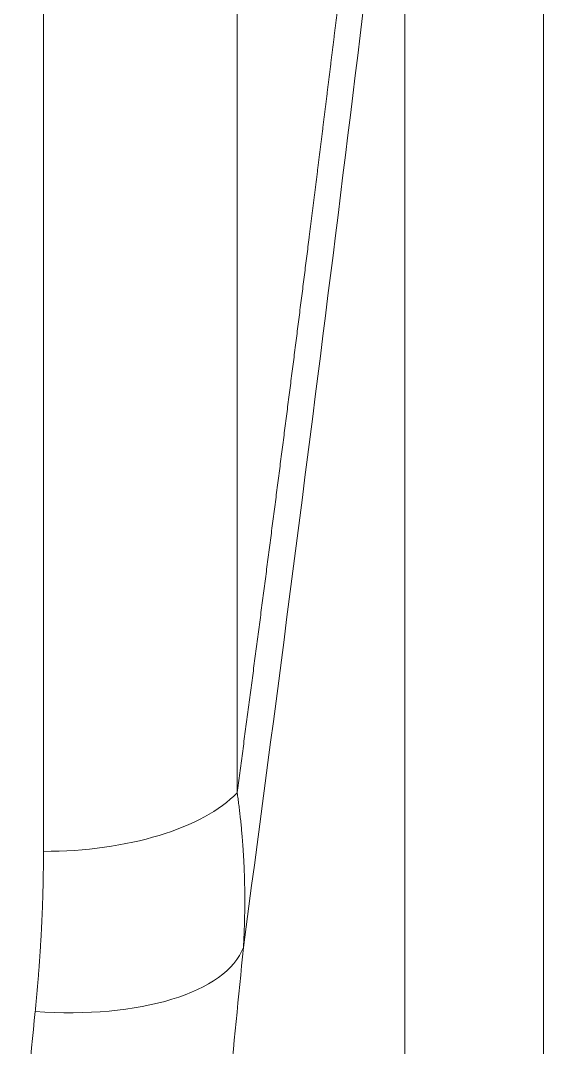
# Model space of a CAD drawing. Header units: millimetres. Extents: x 4664 to 8864, y -38 to 2932.
# Drawn here: x 8170.99 to 8174.22, y 2246.3 to 2252.63 of the extents above; entities that cross this region are included whole.
import ezdxf

# ---------------------------------------------------------------- set-up
doc = ezdxf.new("R2010")
doc.units = ezdxf.units.MM

msp = doc.modelspace()

# ---------------------------------------------------------------- linework, layer by layer
at = {"lineweight": 5}
for p, q in [((8171.134, 2271.1336), (8171.134, 2247.5065)), ((8172.3286, 2247.8684), (8172.3286, 2270.7219)), ((8173.3619, 2240.3411), (8173.3619, 2254.8477)), ((8174.2179, 2254.6732), (8174.2179, 2240.8271))]:
    msp.add_line(p, q, dxfattribs=at)
at = {"lineweight": 5, "extrusion": (0, 0, -1)}
for centre, major_axis, ratio, start_param, end_param in [((8164.7523, 2233.0242), (8.8397, 54.288), 0.099808, 1.14091, 1.295848), ((8171.134, 2248.1137), (-1.3059, 0), 0.464995, 3.557424, 4.712389), ((8171.0831, 2247.109), (-1.2997, 0.1275), 0.449509, 3.258878, 4.668333), ((8160.4446, 2213.9856), (11.2017, 72.9659), 0.103887, 1.086708, 1.100708), ((8159.1606, 2214.1807), (11.2061, 71.6594), 0.105691, 1.086129, 1.10013)]:
    msp.add_ellipse(centre, major_axis=major_axis, ratio=ratio, start_param=start_param, end_param=end_param, dxfattribs=at)
at = {"lineweight": 5}
for points, knots in [([(8173.183, 2254.6634), (8173.1818, 2254.6531), (8173.1794, 2254.6327), (8173.1758, 2254.602), (8173.1722, 2254.5713), (8173.1685, 2254.5405), (8173.1649, 2254.5098), (8173.1613, 2254.479), (8173.1577, 2254.4483), (8173.154, 2254.4175), (8173.1504, 2254.3867), (8173.1467, 2254.3559), (8173.1431, 2254.325), (8173.1394, 2254.2942), (8173.1358, 2254.2633), (8173.1321, 2254.2324), (8173.1284, 2254.2015), (8173.1247, 2254.1706), (8173.1211, 2254.1397), (8173.1174, 2254.1087), (8173.1137, 2254.0778), (8173.11, 2254.0468), (8173.1063, 2254.0158), (8173.1026, 2253.9848), (8173.0989, 2253.9537), (8173.0952, 2253.9227), (8173.0915, 2253.8916), (8173.0878, 2253.8606), (8173.0841, 2253.8295), (8173.0803, 2253.7984), (8173.0766, 2253.7673), (8173.0729, 2253.7361), (8173.0691, 2253.705), (8173.0654, 2253.6738), (8173.0617, 2253.6426), (8173.0579, 2253.6114), (8173.0542, 2253.5802), (8173.0504, 2253.549), (8173.0466, 2253.5178), (8173.0429, 2253.4865), (8173.0391, 2253.4552), (8173.0353, 2253.4239), (8173.0315, 2253.3926), (8173.0278, 2253.3613), (8173.024, 2253.33), (8173.0202, 2253.2986), (8173.0164, 2253.2673), (8173.0126, 2253.2359), (8173.0088, 2253.2045), (8173.005, 2253.1731), (8173.0012, 2253.1416), (8172.9973, 2253.1102), (8172.9935, 2253.0787), (8172.9897, 2253.0473), (8172.9859, 2253.0158), (8172.982, 2252.9843), (8172.9782, 2252.9528), (8172.9743, 2252.9212), (8172.9705, 2252.8897), (8172.9666, 2252.8581), (8172.9628, 2252.8265), (8172.9589, 2252.7949), (8172.9551, 2252.7633), (8172.9512, 2252.7317), (8172.9473, 2252.7001), (8172.9434, 2252.6684), (8172.9396, 2252.6367), (8172.9357, 2252.6051), (8172.9318, 2252.5734), (8172.9279, 2252.5416), (8172.924, 2252.5099), (8172.9201, 2252.4782), (8172.9162, 2252.4464), (8172.9123, 2252.4146), (8172.9084, 2252.3828), (8172.9044, 2252.351), (8172.9005, 2252.3192), (8172.8966, 2252.2874), (8172.8927, 2252.2555), (8172.8887, 2252.2237), (8172.8848, 2252.1918), (8172.8808, 2252.1599), (8172.8769, 2252.128), (8172.8729, 2252.0961), (8172.869, 2252.0641), (8172.865, 2252.0322), (8172.861, 2252.0002), (8172.8571, 2251.9682), (8172.8531, 2251.9362), (8172.8491, 2251.9042), (8172.8451, 2251.8722), (8172.8411, 2251.8401), (8172.8372, 2251.8081), (8172.8332, 2251.776), (8172.8292, 2251.7439), (8172.8252, 2251.7118), (8172.8211, 2251.6797), (8172.8171, 2251.6476), (8172.8131, 2251.6154), (8172.8091, 2251.5833), (8172.8051, 2251.5511), (8172.801, 2251.5189), (8172.797, 2251.4867), (8172.793, 2251.4545), (8172.7889, 2251.4223), (8172.7849, 2251.39), (8172.7808, 2251.3578), (8172.7768, 2251.3255), (8172.7716, 2251.2848), (8172.7655, 2251.2356), (8172.7582, 2251.178), (8172.7509, 2251.1204), (8172.7437, 2251.0627), (8172.7364, 2251.0049), (8172.729, 2250.9471), (8172.7217, 2250.8892), (8172.7144, 2250.8313), (8172.707, 2250.7733), (8172.6996, 2250.7153), (8172.6922, 2250.6572), (8172.6848, 2250.5991), (8172.6774, 2250.5409), (8172.67, 2250.4826), (8172.6626, 2250.4243), (8172.6551, 2250.366), (8172.6476, 2250.3076), (8172.6401, 2250.2491), (8172.6326, 2250.1906), (8172.6251, 2250.132), (8172.6176, 2250.0734), (8172.61, 2250.0148), (8172.6025, 2249.956), (8172.5949, 2249.8973), (8172.5873, 2249.8384), (8172.5797, 2249.7796), (8172.5721, 2249.7206), (8172.5644, 2249.6616), (8172.5568, 2249.6026), (8172.5491, 2249.5435), (8172.5414, 2249.4844), (8172.5338, 2249.4252), (8172.526, 2249.366), (8172.5183, 2249.3067), (8172.5106, 2249.2473), (8172.5028, 2249.1879), (8172.4951, 2249.1285), (8172.4873, 2249.069), (8172.4795, 2249.0094), (8172.4717, 2248.9498), (8172.4639, 2248.8902), (8172.456, 2248.8305), (8172.4482, 2248.7707), (8172.4403, 2248.7109), (8172.4324, 2248.6511), (8172.4245, 2248.5912), (8172.4166, 2248.5312), (8172.4087, 2248.4712), (8172.4007, 2248.4111), (8172.3928, 2248.351), (8172.3848, 2248.2909), (8172.3768, 2248.2307), (8172.3688, 2248.1704), (8172.3608, 2248.1101), (8172.3528, 2248.0498), (8172.3447, 2247.9894), (8172.3367, 2247.9289), (8172.3313, 2247.8886), (8172.3286, 2247.8684)], [0, 0, 0, 0, 0.004598, 0.009198, 0.013799, 0.018402, 0.023006, 0.027612, 0.032219, 0.036828, 0.041437, 0.046049, 0.050662, 0.055276, 0.059892, 0.064509, 0.069127, 0.073747, 0.078369, 0.082992, 0.087616, 0.092242, 0.096869, 0.101498, 0.106128, 0.110759, 0.115392, 0.120026, 0.124662, 0.129299, 0.133938, 0.138578, 0.14322, 0.147863, 0.152507, 0.157153, 0.1618, 0.166449, 0.171099, 0.17575, 0.180403, 0.185057, 0.189713, 0.19437, 0.199029, 0.203689, 0.20835, 0.213013, 0.217678, 0.222343, 0.22701, 0.231679, 0.236349, 0.24102, 0.245693, 0.250367, 0.255043, 0.25972, 0.264398, 0.269078, 0.273759, 0.278442, 0.283126, 0.287811, 0.292498, 0.297187, 0.301876, 0.306567, 0.31126, 0.315954, 0.320649, 0.325346, 0.330044, 0.334744, 0.339445, 0.344147, 0.348851, 0.353556, 0.358262, 0.36297, 0.36768, 0.37239, 0.377102, 0.381816, 0.386531, 0.391247, 0.395965, 0.400684, 0.405404, 0.410126, 0.41485, 0.419574, 0.4243, 0.429028, 0.433757, 0.438487, 0.443218, 0.447951, 0.452686, 0.457422, 0.462159, 0.466897, 0.471637, 0.476379, 0.481121, 0.485865, 0.490611, 0.495358, 0.500106, 0.508566, 0.517032, 0.525504, 0.533981, 0.542464, 0.550952, 0.559447, 0.567946, 0.576452, 0.584963, 0.593479, 0.602002, 0.610529, 0.619063, 0.627602, 0.636146, 0.644697, 0.653252, 0.661814, 0.670381, 0.678953, 0.687531, 0.696115, 0.704704, 0.713298, 0.721899, 0.730504, 0.739116, 0.747732, 0.756355, 0.764982, 0.773616, 0.782255, 0.790899, 0.799549, 0.808204, 0.816865, 0.825531, 0.834203, 0.84288, 0.851563, 0.860251, 0.868945, 0.877644, 0.886348, 0.895058, 0.903773, 0.912494, 0.92122, 0.929952, 0.938689, 0.947432, 0.95618, 0.964933, 0.973692, 0.982456, 0.991225, 1, 1, 1, 1]), ([(8172.3672, 2246.9141), (8172.3674, 2246.9174), (8172.3678, 2246.9241), (8172.3683, 2246.9341), (8172.3688, 2246.9441), (8172.3694, 2246.954), (8172.3698, 2246.9638), (8172.3703, 2246.9735), (8172.3707, 2246.9832), (8172.3712, 2246.9929), (8172.3716, 2247.0024), (8172.3719, 2247.0119), (8172.3723, 2247.0214), (8172.3726, 2247.0307), (8172.373, 2247.04), (8172.3733, 2247.0493), (8172.3735, 2247.0585), (8172.3738, 2247.0676), (8172.374, 2247.0766), (8172.3743, 2247.0856), (8172.3745, 2247.0945), (8172.3747, 2247.1034), (8172.3748, 2247.1122), (8172.375, 2247.1209), (8172.3751, 2247.1296), (8172.3753, 2247.1382), (8172.3754, 2247.1468), (8172.3755, 2247.1552), (8172.3755, 2247.1636), (8172.3756, 2247.172), (8172.3756, 2247.1803), (8172.3757, 2247.1885), (8172.3757, 2247.1967), (8172.3757, 2247.2048), (8172.3757, 2247.2128), (8172.3757, 2247.2208), (8172.3756, 2247.2287), (8172.3756, 2247.2365), (8172.3755, 2247.2443), (8172.3755, 2247.252), (8172.3754, 2247.2596), (8172.3753, 2247.2672), (8172.3752, 2247.2748), (8172.3751, 2247.2822), (8172.375, 2247.2896), (8172.3748, 2247.2969), (8172.3747, 2247.3042), (8172.3745, 2247.3114), (8172.3744, 2247.3186), (8172.3742, 2247.3256), (8172.374, 2247.3327), (8172.3738, 2247.3396), (8172.3736, 2247.3465), (8172.3734, 2247.3533), (8172.3732, 2247.3601), (8172.373, 2247.3668), (8172.3728, 2247.3734), (8172.3725, 2247.38), (8172.3723, 2247.3865), (8172.3718, 2247.3984), (8172.3711, 2247.4158), (8172.3701, 2247.4384), (8172.3689, 2247.4609), (8172.3677, 2247.4832), (8172.3663, 2247.5053), (8172.3649, 2247.5271), (8172.3634, 2247.5488), (8172.3618, 2247.5703), (8172.3601, 2247.5916), (8172.3583, 2247.6126), (8172.3564, 2247.6335), (8172.3545, 2247.6542), (8172.3525, 2247.6746), (8172.3504, 2247.6949), (8172.3482, 2247.715), (8172.346, 2247.7348), (8172.3437, 2247.7545), (8172.3413, 2247.774), (8172.3389, 2247.7933), (8172.3364, 2247.8123), (8172.3339, 2247.8312), (8172.3313, 2247.8499), (8172.3295, 2247.8623), (8172.3286, 2247.8684)], [0, 0, 0, 0, 0.010504, 0.020942, 0.031314, 0.04162, 0.051859, 0.062032, 0.072138, 0.082179, 0.092153, 0.102061, 0.111902, 0.121678, 0.131387, 0.14103, 0.150607, 0.160118, 0.169563, 0.178941, 0.188253, 0.1975, 0.20668, 0.215794, 0.224842, 0.233824, 0.24274, 0.251589, 0.260373, 0.269091, 0.277743, 0.286329, 0.294849, 0.303303, 0.311691, 0.320013, 0.32827, 0.33646, 0.344585, 0.352644, 0.360636, 0.368564, 0.376425, 0.38422, 0.39195, 0.399614, 0.407213, 0.414745, 0.422212, 0.429613, 0.436949, 0.444219, 0.451423, 0.458562, 0.465635, 0.472642, 0.479584, 0.486461, 0.493272, 0.500017, 0.523972, 0.547725, 0.571276, 0.594624, 0.617771, 0.640716, 0.663458, 0.686, 0.708339, 0.730477, 0.752414, 0.77415, 0.795684, 0.817018, 0.83815, 0.859082, 0.879814, 0.900345, 0.920676, 0.940807, 0.960738, 0.980469, 1, 1, 1, 1]), ([(8171.134, 2247.5065), (8171.134, 2247.5016), (8171.134, 2247.492), (8171.1339, 2247.4775), (8171.1339, 2247.463), (8171.1338, 2247.4485), (8171.1337, 2247.4339), (8171.1336, 2247.4194), (8171.1334, 2247.4048), (8171.1332, 2247.3902), (8171.133, 2247.3756), (8171.1328, 2247.361), (8171.1326, 2247.3464), (8171.1323, 2247.3318), (8171.132, 2247.3171), (8171.1317, 2247.3024), (8171.1314, 2247.2878), (8171.131, 2247.2731), (8171.1306, 2247.2584), (8171.1302, 2247.2436), (8171.1298, 2247.2289), (8171.1293, 2247.2141), (8171.1288, 2247.1994), (8171.1283, 2247.1846), (8171.1278, 2247.1698), (8171.1273, 2247.155), (8171.1267, 2247.1401), (8171.1261, 2247.1253), (8171.1255, 2247.1105), (8171.1248, 2247.0956), (8171.1242, 2247.0807), (8171.1235, 2247.0658), (8171.1228, 2247.0509), (8171.122, 2247.036), (8171.1213, 2247.021), (8171.1205, 2247.0061), (8171.1197, 2246.9911), (8171.1189, 2246.9761), (8171.118, 2246.9611), (8171.1171, 2246.9461), (8171.1162, 2246.9311), (8171.1153, 2246.916), (8171.1144, 2246.901), (8171.1134, 2246.8859), (8171.1124, 2246.8708), (8171.1114, 2246.8557), (8171.1103, 2246.8406), (8171.1093, 2246.8254), (8171.1082, 2246.8103), (8171.1071, 2246.7951), (8171.106, 2246.78), (8171.1048, 2246.7648), (8171.1036, 2246.7496), (8171.1024, 2246.7343), (8171.1012, 2246.7191), (8171.0999, 2246.7039), (8171.0987, 2246.6886), (8171.0974, 2246.6733), (8171.0961, 2246.658), (8171.0947, 2246.6427), (8171.0933, 2246.6274), (8171.092, 2246.6121), (8171.0905, 2246.5967), (8171.0891, 2246.5814), (8171.0876, 2246.566), (8171.0862, 2246.5506), (8171.0847, 2246.5352), (8171.0836, 2246.5249), (8171.0831, 2246.5198)], [0, 0, 0, 0, 0.014712, 0.029438, 0.044176, 0.058927, 0.073692, 0.088469, 0.103259, 0.118062, 0.132879, 0.147708, 0.162551, 0.177407, 0.192276, 0.207159, 0.222054, 0.236964, 0.251886, 0.266822, 0.281771, 0.296733, 0.311709, 0.326699, 0.341702, 0.356718, 0.371748, 0.386792, 0.401849, 0.41692, 0.432005, 0.447103, 0.462215, 0.477341, 0.492481, 0.507634, 0.522802, 0.537983, 0.553178, 0.568387, 0.58361, 0.598847, 0.614098, 0.629362, 0.644642, 0.659935, 0.675242, 0.690563, 0.705899, 0.721248, 0.736612, 0.751991, 0.767383, 0.78279, 0.798211, 0.813646, 0.829096, 0.84456, 0.860039, 0.875532, 0.891039, 0.906562, 0.922098, 0.937649, 0.953215, 0.968795, 0.98439, 1, 1, 1, 1])]:
    msp.add_open_spline(points, degree=3, knots=knots, dxfattribs=at)

doc.saveas('drawing.dxf')
